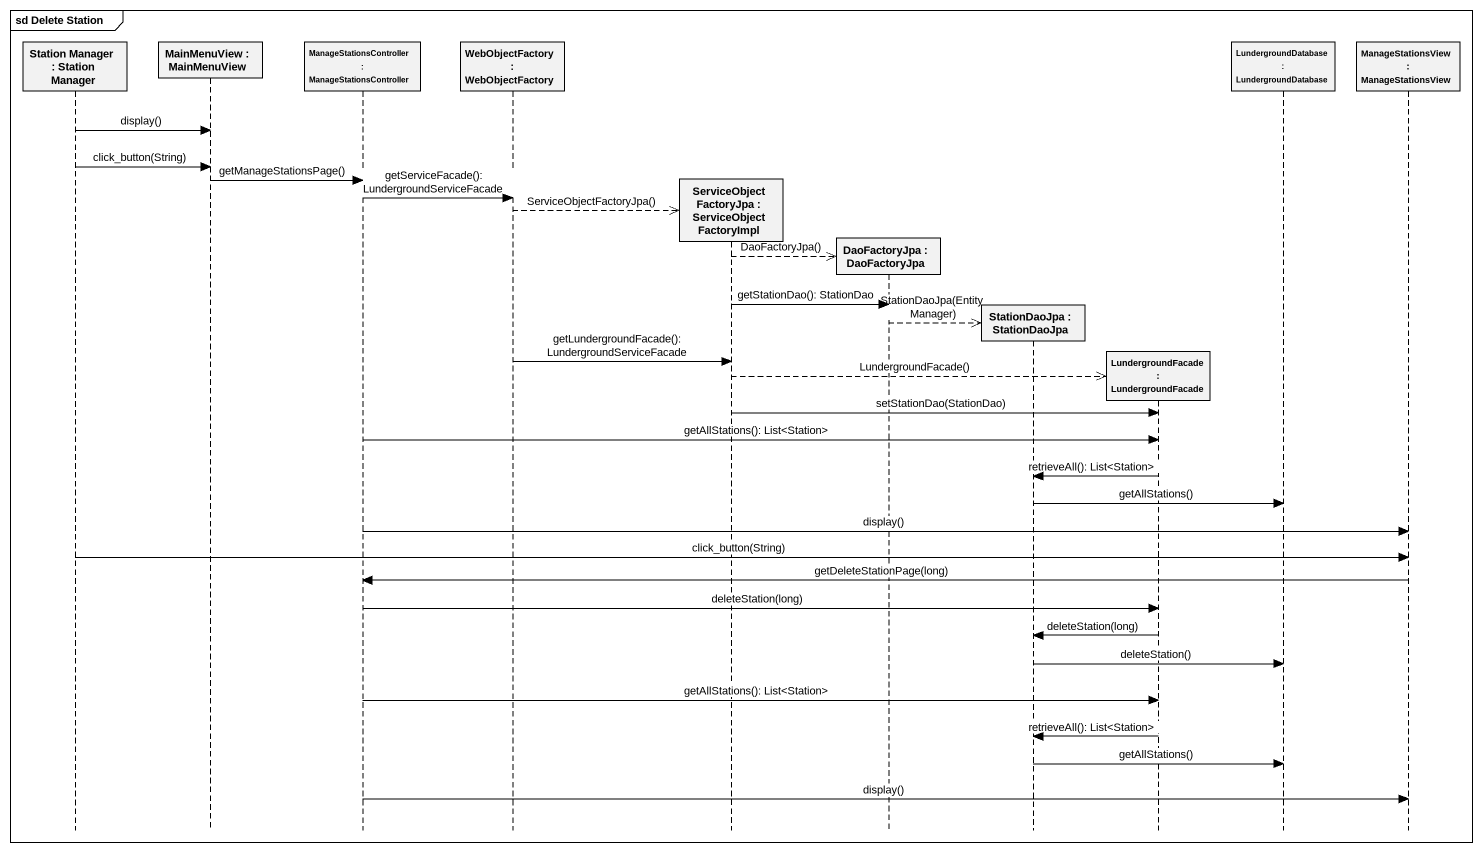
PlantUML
@startuml
mainframe sd Delete Station
hide footbox
participant "Station Manager : Station Manager" as Station_Manager
participant "MainMenuView : MainMenuView" as MainMenuView
participant "ManageStationsController : ManageStationsController" as ManageStationsController
participant "WebObjectFactory : WebObjectFactory" as WebObjectFactory
participant "ServiceObjectFactoryJpa : ServiceObjectFactoryImpl" as ServiceObjectFactoryJpa
participant "DaoFactoryJpa : DaoFactoryJpa" as DaoFactoryJpa
participant "StationDaoJpa : StationDaoJpa" as StationDaoJpa
participant "LundergroundFacade : LundergroundFacade" as LundergroundFacade
participant "LundergroundDatabase : LundergroundDatabase" as LundergroundDatabase
participant "ManageStationsView : ManageStationsView" as ManageStationsView

Station_Manager -> MainMenuView : display()
Station_Manager -> MainMenuView : click_button(String)
MainMenuView -> ManageStationsController : getManageStationsPage()
ManageStationsController -> WebObjectFactory : getServiceFacade(): LundergroundServiceFacade
WebObjectFactory -->> ServiceObjectFactoryJpa ** : ServiceObjectFactoryJpa()
ServiceObjectFactoryJpa -->> DaoFactoryJpa ** : DaoFactoryJpa()
ServiceObjectFactoryJpa -> DaoFactoryJpa : getStationDao(): StationDao
DaoFactoryJpa -->> StationDaoJpa ** : StationDaoJpa(EntityManager)
WebObjectFactory -> ServiceObjectFactoryJpa : getLundergroundFacade(): LundergroundServiceFacade
ServiceObjectFactoryJpa -->> LundergroundFacade ** : LundergroundFacade()
ServiceObjectFactoryJpa -> LundergroundFacade : setStationDao(StationDao)
ManageStationsController -> LundergroundFacade : getAllStations(): List<Station>
LundergroundFacade -> StationDaoJpa : retrieveAll(): List<Station>
StationDaoJpa -> LundergroundDatabase : getAllStations()
ManageStationsController -> ManageStationsView : display()
Station_Manager -> ManageStationsView : click_button(String)
ManageStationsView -> ManageStationsController : getDeleteStationPage(long)
ManageStationsController -> LundergroundFacade : deleteStation(long)
LundergroundFacade -> StationDaoJpa : deleteStation(long)
StationDaoJpa -> LundergroundDatabase : deleteStation()
ManageStationsController -> LundergroundFacade : getAllStations(): List<Station>
LundergroundFacade -> StationDaoJpa : retrieveAll(): List<Station>
StationDaoJpa -> LundergroundDatabase : getAllStations()
ManageStationsController -> ManageStationsView : display()
@enduml
